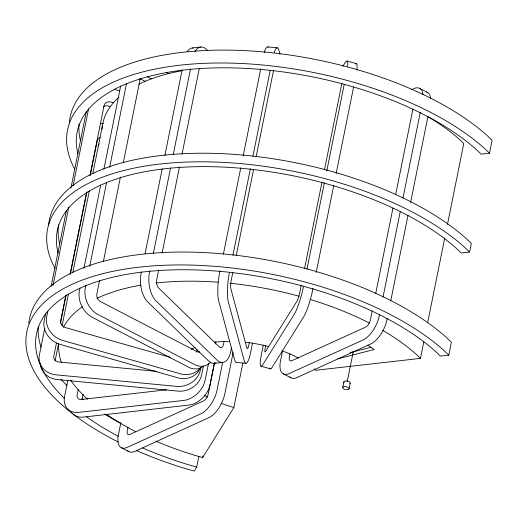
<?xml version="1.0" encoding="UTF-8"?>
<svg xmlns="http://www.w3.org/2000/svg" width="518" height="518" viewBox="0 0 518 518"><rect width="100%" height="100%" fill="white"/><g stroke="black" fill="none" stroke-linecap="round" stroke-linejoin="round"><path stroke-width="0.78" d="M45.707 313.325L43.952 322.041A20.927 18.363 32 0 0 60.399 344.502L179.047 378.134A20.927 18.363 32 0 0 200.233 367.922M51.127 286.389L66.44 210.327M70.908 188.144L86.376 111.299M47.889 310.904L46.452 318.033A20.927 18.363 32 0 0 62.898 340.494L181.546 374.125A20.927 18.363 32 0 0 200.634 367.689M52.991 285.547L68.784 207.116M73.09 185.722L88.559 108.877M44.749 328.341L39.167 356.067A20.927 18.169 -15.1 0 0 56.132 374.851L177.868 386.499A20.927 18.169 -15.1 0 0 200.356 370.105L200.835 367.728M65.767 295.674L60.658 320.998A6.158 5.4 32 0 0 65.495 327.603L170.577 357.426M70.072 274.307L86.5 192.787M90.009 175.382L104.047 105.737A6.158 5.4 32 0 1 110.522 101.91L113.636 102.797M56.456 342.981L53.742 356.436A6.158 5.342 -15.1 0 0 58.728 361.965L156.818 371.38M60.438 323.2L66.181 294.71M70.331 274.132L86.92 191.828M90.268 175.207L97.125 141.181A6.158 5.342 -15.1 0 1 100.058 137.296M55.018 361.156L58.528 343.745M62.063 325.803L68.454 294.088M72.773 272.688L89.31 191.006M92.819 173.595L102.344 126.029M79.986 287.982L79.189 291.938A20.927 15.767 65.5 0 0 92.1 317.223L189.594 367.709A20.927 15.767 65.5 0 0 203.05 366.433M83.974 268.175L100.725 184.984M103.917 169.133L120.668 85.943M85.878 285.295L85.082 289.258A20.927 15.767 65.5 0 0 97.993 314.536L195.487 365.028A20.927 15.767 65.5 0 0 210.774 362.004M89.711 266.278L106.624 182.297M109.654 167.243L126.567 83.262M67.852 380.147L64.342 397.571A20.927 15.203 -45.8 0 0 78.723 412.38L185.017 400.259A20.927 15.203 -45.8 0 0 205.122 380.193L208.469 363.552M99.508 280.756L96.795 294.211A6.158 4.636 65.5 0 0 100.589 301.651L197.17 351.709A6.158 4.636 65.5 0 0 199.825 351.968M103.335 261.765L120.403 177.085M123.271 162.84L140.184 78.95A6.158 4.636 65.5 0 1 140.281 78.535M78.212 389.594L77.091 395.137A6.158 4.474 -45.8 0 0 81.32 399.495L166.524 389.808M81.948 399.851L83.061 394.308M141.427 271.905L140.786 275.077A20.927 10.761 83.5 0 0 147.682 301.89L209.181 361.545A20.927 10.761 83.5 0 0 215.941 362.943M145.098 253.684L162.179 168.907M164.892 155.439L182.129 69.872M149.819 270.953L149.178 274.126A20.927 10.761 83.5 0 0 156.067 300.939L217.573 360.586A20.927 10.761 83.5 0 0 230.75 351.612L231.546 347.656M153.328 253.522L170.564 167.955M173.284 154.487L190.52 68.913M222.701 362.134L217.12 389.86A20.927 9.926 -62.6 0 1 201.903 413.319L127.234 447.371A20.927 9.926 -62.6 0 1 118.136 436.227L120.849 422.766M158.715 269.872L156.643 280.16A6.158 3.166 83.5 0 0 158.67 288.047L219.593 347.183A6.158 3.166 83.5 0 0 223.465 344.541L224.106 341.381M162.069 253.25L179.455 166.99M182.006 154.325L199.236 68.849M127.952 427.246L127.156 431.203A6.158 2.92 -62.6 0 0 129.83 434.479L203.801 400.783A6.158 2.92 -62.6 0 0 208.275 393.887L214.497 363.021M197.112 349.754L196.788 351.334A6.158 4.636 65.5 0 1 196.562 352.143M220.014 270.843L219.373 274.009A20.927 4.125 -84.5 0 0 218.68 300.835L234.829 360.56A20.927 4.125 -84.5 0 0 236.564 362.38M223.368 254.202L240.773 167.845M243.169 155.957L260.735 68.803M203.386 366.109L201.631 374.825A20.927 18.169 -15.1 0 1 179.144 391.219L57.407 379.571A20.927 18.169 -15.1 0 1 40.372 363.662M229.461 272.559L228.982 274.935A20.927 4.125 -84.5 0 0 228.289 301.761L244.438 361.486A20.927 4.125 -84.5 0 0 250.602 352.525L252.519 343.013M232.977 255.128L250.382 168.764M252.939 156.086L270.189 70.519M215.397 343.913L215.876 341.537M214.439 362.723L209.971 384.906A20.927 15.203 -45.8 0 1 189.873 404.972L83.579 417.094A20.927 15.203 -45.8 0 1 71.309 412.237M232.847 272.274L231.093 280.983A6.158 1.211 -84.5 0 0 230.892 288.869L246.879 348.077A6.158 1.211 -84.5 0 0 248.692 345.441L249.333 342.275M236.202 255.659L253.593 169.392M256.145 156.727L273.536 70.461M136.875 450.751A230.361 104.94 11.4 0 0 185.599 468.641L194.198 471.082L196.698 467.074L198.841 456.462M155.782 441.109A197.105 89.789 11.4 0 0 195.28 455.471L202.635 457.562L202.959 455.976M233.113 352.661L224.812 393.848A20.927 9.926 -62.6 0 1 209.602 417.307L134.926 451.359A20.927 9.926 -62.6 0 1 127.674 450.692M202.635 457.562L233.896 407.478L242.845 363.086M263.319 345.053L261.402 354.565A20.927 3.14 -74.1 0 0 262.632 364.918L294.295 314.225A20.927 3.14 -74.1 0 0 302.985 288.908L303.464 286.532M265.792 345.383L265.158 348.549A6.158 0.926 -74.1 0 0 265.514 351.599L296.892 301.334A6.158 0.926 -74.1 0 0 299.449 293.887L301.204 285.185M282.563 350.705L280.484 361.007A20.927 9.926 -62.6 0 0 288.351 373.957L363.001 340.015A20.927 9.926 -62.6 0 0 378.885 317.502L379.526 314.329M304.552 268.564L321.95 182.297M324.501 169.639L341.899 83.372M306.98 269.101L324.397 182.744M326.793 170.856L344.211 84.499M289.963 353.813L289.322 356.98A6.158 2.92 -62.6 0 0 291.64 360.787L365.604 327.123A6.158 2.92 -62.6 0 0 370.273 320.506L372.189 311.007M312.989 288.396L312.348 291.569A20.927 3.14 -74.1 0 1 303.658 316.886L271.995 367.579A20.927 3.14 -74.1 0 1 269.982 368.486M316.181 272.552L333.76 185.399M336.156 173.517L353.574 87.16M342.741 387.458L343.881 381.805M347.202 381.708L353.276 351.599M349.067 388.85A3.244 1.476 11.4 0 0 344.684 386.577A3.244 1.476 11.4 0 0 343.965 389.037A3.244 1.476 11.4 0 0 349.067 388.85L350.207 383.197M375.699 293.596L392.935 208.126M395.648 194.671L412.891 109.194M383.042 296.905L400.304 211.338M403.023 197.87L420.292 112.309M387.218 318.324L386.577 321.49A20.927 9.926 -62.6 0 1 370.7 344.004L296.05 377.946A20.927 9.926 -62.6 0 1 289.769 376.884M390.734 300.893L408.003 215.326M410.56 202.655L427.985 116.297M314.148 368.894L315.579 370.286L420.461 358.378L423.821 341.731M427.654 322.701L444.761 237.879M447.474 224.398L463.778 143.538L459.965 139.834A197.105 89.789 11.4 0 0 427.985 116.667M64.478 398.478A220.506 100.453 11.4 0 1 140.52 272.287A220.506 100.453 11.4 0 1 436.124 351.968L440.391 356.112L448.782 355.16L451.379 342.269L446.924 337.943A230.361 104.94 11.4 0 0 197.662 252.305A230.361 104.94 11.4 0 0 28.762 323.29M58.152 253.244A220.506 100.453 11.4 0 1 199.825 166.647A220.506 100.453 11.4 0 1 456.915 248.847L461.182 252.991L469.573 252.039L471.309 243.447L466.847 239.115A230.361 104.94 11.4 0 0 216.802 153.451A230.361 104.94 11.4 0 0 48.614 225.213M77.888 153.665A220.506 100.453 11.4 0 1 220.48 67.813A220.506 100.453 11.4 0 1 476.845 150.026L481.112 154.17L489.504 153.218L492.1 140.326L487.639 135.994A230.361 104.94 11.4 0 0 236.817 50.304A230.361 104.94 11.4 0 0 69.341 122.844M342.812 66.369L345.383 62.257A20.927 3.14 -74.1 0 1 347.61 66.272M411.732 89.595L414.659 88.267A20.927 9.926 -62.6 0 1 422.986 94.658M350.045 352.609L370.966 347.287M337.775 358.793L374.184 349.52L367.786 345.085M192.431 47.986L200.822 47.034M214.297 363.358L222.682 362.399M267.735 46.918L277.344 47.844M236.234 362.393L245.843 363.319M346.989 60.994L356.352 63.649M114.336 89.407L119.762 90.948M110.353 106.578L108.016 105.918A6.158 5.4 32 0 0 103.302 106.902M261.027 366.181L270.39 368.842M233.896 407.478L231.132 406.695A73.912 33.67 11.4 0 1 221.257 403.315M196.698 467.074L188.468 464.737A220.506 100.453 11.4 0 1 142.528 447.915M419.69 88.364L427.382 92.359M166.019 72.222L168.887 73.711M147.125 76.632L151.418 78.859M139.802 78.574L145.526 81.54M283.32 373.854L291.019 377.842M121.231 447.662L128.924 451.651M207.673 50.537L205.931 48.847A20.927 10.761 83.5 0 0 194.949 51.599M489.504 153.218L485.042 148.886A230.361 104.94 11.4 0 0 201.78 63.449A230.361 104.94 11.4 0 0 74.676 169.03M469.573 252.039L465.119 247.708A230.361 104.94 11.4 0 0 181.229 162.302A230.361 104.94 11.4 0 0 55.115 268.531M448.782 355.16L444.321 350.835A230.361 104.94 11.4 0 0 98.019 274.948A230.361 104.94 11.4 0 0 118.324 442.035M420.461 358.378L416.647 354.675A197.105 89.789 11.4 0 0 382.679 330.335M280.005 54.325L278.749 49.67A20.927 4.125 -84.5 0 0 274.197 52.409M344.101 382.608A3.244 1.476 11.4 0 1 347.041 380.995A3.244 1.476 11.4 0 1 349.993 383.54M135.742 431.701A197.105 89.789 11.4 0 1 106.883 414.536M87.497 399.132A197.105 89.789 11.4 0 1 70.675 380.238M61.454 362.658A197.105 89.789 11.4 0 1 58.702 343.991M63.364 327.382A197.105 89.789 11.4 0 1 82.381 306.714M96.84 298.381A197.105 89.789 11.4 0 1 141.038 285.133M155.873 283.035A197.105 89.789 11.4 0 1 218.039 282.193M229.934 283.242A197.105 89.789 11.4 0 1 299.197 296.257M310.017 299.385A197.105 89.789 11.4 0 1 369.554 323.154M207.44 397.066A73.912 33.67 11.4 0 1 204.312 395.338M191.278 349.326A73.912 33.67 11.4 0 1 195.234 347.319M214.458 342.262A73.912 33.67 11.4 0 1 229.196 341.33M245.927 342.301A73.912 33.67 11.4 0 1 268.641 346.594M281.805 350.712A73.912 33.67 11.4 0 1 298.491 358.132M102.027 129.157A197.105 89.789 11.4 0 1 118.926 97.216M138.779 84.214A197.105 89.789 11.4 0 1 182.032 70.707M118.182 436.227A220.506 100.453 11.4 0 1 86.312 416.634M120.778 423.335A220.506 100.453 11.4 0 1 104.565 414.115M83.256 399.54A220.506 100.453 11.4 0 1 82.038 398.595M67.075 385.593A220.506 100.453 11.4 0 1 61.014 379.318M41.09 347.254A220.506 100.453 11.4 0 1 38.3 326.78M80.484 140.773A220.506 100.453 11.4 0 1 79.079 124.042M59.693 243.894A220.506 100.453 11.4 0 1 58.56 224.806M426.67 92.049A20.927 9.926 -62.6 0 1 430.678 98.653M355.477 64.044A20.927 3.14 -74.1 0 1 356.85 70.047M264.245 52.558A20.927 4.125 -84.5 0 1 268.343 47.274M187.16 51.58A20.927 10.761 83.5 0 1 193.279 47.973M98.401 145.895A6.158 5.342 -15.1 0 1 98.647 145.066M99.029 144.263A6.158 5.342 -15.1 0 1 99.275 143.887M100.324 123.783A20.927 18.169 -15.1 0 1 103.574 123.413"/></g></svg>
